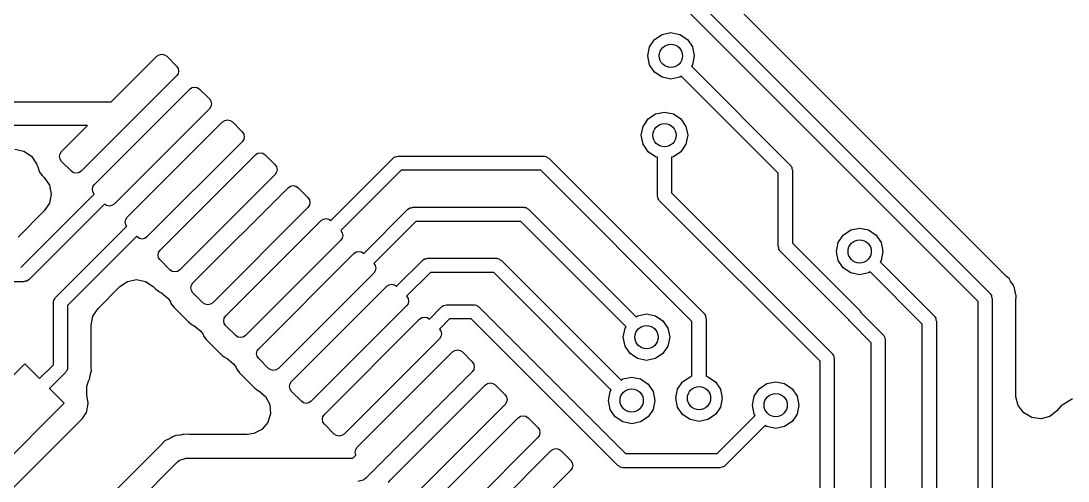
# Model space of a CAD drawing. Extents: x 0.99 to 4.24, y -7.27 to -4.02.
# Drawn here: x 2.4911 to 2.9348, y -5.4221 to -5.2272 of the extents above; entities that cross this region are included whole.
import ezdxf

# ---------------------------------------------------------------- set-up
doc = ezdxf.new("R2010")
doc.units = 0
doc.header["$MEASUREMENT"] = 0
doc.layers.add('BLACK', color=7, linetype='CONTINUOUS')

msp = doc.modelspace()

# ---------------------------------------------------------------- linework, layer by layer
at = {"layer": 'BLACK', "linetype": 'CONTINUOUS'}
for p, q in [((2.9081, -5.3348), (2.78134, -5.20804)), ((2.77354, -5.21441), (2.90173, -5.3426)), ((2.89661, -5.34596), (2.77018, -5.21954)), ((2.75954, -5.235), (2.76273, -5.23286)), ((2.76273, -5.23286), (2.7665, -5.23211)), ((2.7665, -5.23211), (2.77026, -5.23286)), ((2.77026, -5.23286), (2.77346, -5.235)), ((2.75666, -5.24196), (2.7574, -5.23819)), ((2.7574, -5.23819), (2.75954, -5.235)), ((2.77346, -5.235), (2.77559, -5.23819)), ((2.77559, -5.23819), (2.77634, -5.24196)), ((2.52934, -5.26148), (2.5487, -5.24212)), ((2.5487, -5.24212), (2.54965, -5.24148)), ((2.54965, -5.24148), (2.55078, -5.24125)), ((2.55078, -5.24125), (2.55191, -5.24148)), ((2.55191, -5.24148), (2.55287, -5.24212)), ((2.55287, -5.24212), (2.55705, -5.2463)), ((2.7574, -5.24572), (2.75666, -5.24196)), ((2.77634, -5.24196), (2.77559, -5.24572)), ((2.55705, -5.2463), (2.55769, -5.24725)), ((2.55769, -5.24725), (2.55791, -5.24838)), ((2.75954, -5.24892), (2.7574, -5.24572)), ((2.77559, -5.24572), (2.77516, -5.24637)), ((2.77516, -5.24637), (2.81708, -5.2883)), ((2.55705, -5.25047), (2.51668, -5.29084)), ((2.55769, -5.24951), (2.55705, -5.25047)), ((2.55791, -5.24838), (2.55769, -5.24951)), ((2.76273, -5.25105), (2.75954, -5.24892)), ((2.7665, -5.2518), (2.76273, -5.25105)), ((2.77026, -5.25105), (2.7665, -5.2518)), ((2.77091, -5.25062), (2.77026, -5.25105)), ((2.81196, -5.29166), (2.77091, -5.25062)), ((2.52225, -5.29641), (2.56262, -5.25604)), ((2.56262, -5.25604), (2.56357, -5.2554)), ((2.56357, -5.2554), (2.5647, -5.25517)), ((2.5647, -5.25517), (2.56583, -5.2554)), ((2.56583, -5.2554), (2.56679, -5.25604)), ((2.56679, -5.25604), (2.57097, -5.26021)), ((2.57097, -5.26021), (2.57161, -5.26117)), ((2.57161, -5.26117), (2.57183, -5.2623)), ((2.47996, -5.26148), (2.52934, -5.26148)), ((2.57097, -5.26439), (2.5306, -5.30476)), ((2.57161, -5.26343), (2.57097, -5.26439)), ((2.57183, -5.2623), (2.57161, -5.26343)), ((2.76001, -5.2665), (2.76378, -5.26575)), ((2.76378, -5.26575), (2.76755, -5.2665)), ((2.53617, -5.31032), (2.57654, -5.26996)), ((2.57654, -5.26996), (2.57749, -5.26932)), ((2.57749, -5.26932), (2.57862, -5.26909)), ((2.57862, -5.26909), (2.57975, -5.26932)), ((2.57975, -5.26932), (2.58071, -5.26996)), ((2.58071, -5.26996), (2.58489, -5.27413)), ((2.75469, -5.27182), (2.75682, -5.26863)), ((2.75682, -5.26863), (2.76001, -5.2665)), ((2.76755, -5.2665), (2.77074, -5.26863)), ((2.77074, -5.26863), (2.77287, -5.27182)), ((2.51934, -5.27148), (2.47789, -5.27148)), ((2.50833, -5.28249), (2.51934, -5.27148)), ((2.58489, -5.27413), (2.58553, -5.27509)), ((2.75394, -5.27559), (2.75469, -5.27182)), ((2.77287, -5.27182), (2.77362, -5.27559)), ((2.58489, -5.27831), (2.54452, -5.31868)), ((2.58553, -5.27735), (2.58489, -5.27831)), ((2.58553, -5.27509), (2.58575, -5.27622)), ((2.58575, -5.27622), (2.58553, -5.27735)), ((2.75469, -5.27936), (2.75394, -5.27559)), ((2.77362, -5.27559), (2.77287, -5.27936)), ((2.48852, -5.2815), (2.49233, -5.28226)), ((2.49233, -5.28226), (2.49556, -5.28442)), ((2.50747, -5.28457), (2.50769, -5.28344)), ((2.50769, -5.28344), (2.50833, -5.28249)), ((2.59046, -5.28388), (2.59141, -5.28324)), ((2.59141, -5.28324), (2.59254, -5.28301)), ((2.59254, -5.28301), (2.59367, -5.28324)), ((2.59367, -5.28324), (2.59463, -5.28388)), ((2.75682, -5.28255), (2.75469, -5.27936)), ((2.76001, -5.28468), (2.75682, -5.28255)), ((2.77074, -5.28255), (2.76755, -5.28468)), ((2.77287, -5.27936), (2.77074, -5.28255)), ((2.49556, -5.28442), (2.49772, -5.28765)), ((2.49772, -5.28765), (2.49788, -5.28805)), ((2.50769, -5.2857), (2.50747, -5.28457)), ((2.50833, -5.28666), (2.50769, -5.2857)), ((2.51251, -5.29084), (2.50833, -5.28666)), ((2.55009, -5.32424), (2.59046, -5.28388)), ((2.59463, -5.28388), (2.59881, -5.28805)), ((2.62243, -5.31169), (2.64884, -5.28528)), ((2.64884, -5.28528), (2.64899, -5.28517)), ((2.64899, -5.28517), (2.64903, -5.2851)), ((2.64903, -5.2851), (2.64916, -5.28506)), ((2.64916, -5.28506), (2.64969, -5.28468)), ((2.64969, -5.28468), (2.65035, -5.28463)), ((2.65035, -5.28463), (2.65096, -5.2844)), ((2.65096, -5.2844), (2.7126, -5.2844)), ((2.7126, -5.2844), (2.71278, -5.28443)), ((2.71278, -5.28443), (2.71286, -5.28441)), ((2.71286, -5.28441), (2.71298, -5.28447)), ((2.71298, -5.28447), (2.71362, -5.28458)), ((2.71362, -5.28458), (2.71413, -5.285)), ((2.71413, -5.285), (2.71472, -5.28528)), ((2.71472, -5.28528), (2.78054, -5.3511)), ((2.76078, -5.28484), (2.76001, -5.28468)), ((2.76078, -5.30118), (2.76078, -5.28484)), ((2.76755, -5.28468), (2.76678, -5.28484)), ((2.76678, -5.28484), (2.76678, -5.29994)), ((2.49788, -5.28805), (2.49823, -5.28901)), ((2.49823, -5.28901), (2.49901, -5.29116)), ((2.49901, -5.29116), (2.50017, -5.29267)), ((2.51346, -5.29148), (2.51251, -5.29084)), ((2.51459, -5.2917), (2.51346, -5.29148)), ((2.51572, -5.29148), (2.51459, -5.2917)), ((2.51668, -5.29084), (2.51572, -5.29148)), ((2.59881, -5.29223), (2.55844, -5.3326)), ((2.59881, -5.28805), (2.59945, -5.28901)), ((2.59945, -5.29127), (2.59881, -5.29223)), ((2.59945, -5.28901), (2.59967, -5.29014)), ((2.59967, -5.29014), (2.59945, -5.29127)), ((2.6522, -5.2904), (2.62667, -5.31593)), ((2.71136, -5.2904), (2.6522, -5.2904)), ((2.77541, -5.35446), (2.71136, -5.2904)), ((2.81196, -5.3226), (2.81196, -5.29166)), ((2.81708, -5.2883), (2.81719, -5.28845)), ((2.81719, -5.28845), (2.81726, -5.28849)), ((2.81726, -5.28849), (2.8173, -5.28862)), ((2.8173, -5.28862), (2.81768, -5.28915)), ((2.81768, -5.28915), (2.81774, -5.2898)), ((2.81774, -5.2898), (2.81796, -5.29042)), ((2.81796, -5.29042), (2.81796, -5.32136)), ((2.50017, -5.29267), (2.501, -5.2935)), ((2.501, -5.2935), (2.50316, -5.29674)), ((2.50316, -5.29674), (2.50392, -5.30055)), ((2.52161, -5.29736), (2.52225, -5.29641)), ((2.49112, -5.33165), (2.52222, -5.30054)), ((2.50392, -5.30055), (2.50316, -5.30436)), ((2.52139, -5.29849), (2.52161, -5.29736)), ((2.52161, -5.29962), (2.52139, -5.29849)), ((2.52222, -5.30054), (2.52161, -5.29962)), ((2.56401, -5.33816), (2.60437, -5.2978)), ((2.60437, -5.2978), (2.60533, -5.29716)), ((2.60533, -5.29716), (2.60646, -5.29693)), ((2.60646, -5.29693), (2.60759, -5.29716)), ((2.60759, -5.29716), (2.60855, -5.2978)), ((2.60855, -5.2978), (2.61273, -5.30197)), ((2.761, -5.3018), (2.76078, -5.30118)), ((2.76678, -5.29994), (2.8348, -5.36796)), ((2.52647, -5.30478), (2.49448, -5.33677)), ((2.50316, -5.30436), (2.501, -5.30759)), ((2.52738, -5.3054), (2.52647, -5.30478)), ((2.52851, -5.30562), (2.52738, -5.3054)), ((2.52964, -5.3054), (2.52851, -5.30562)), ((2.5306, -5.30476), (2.52964, -5.3054)), ((2.61273, -5.30197), (2.61337, -5.30293)), ((2.61337, -5.30519), (2.61273, -5.30615)), ((2.61337, -5.30293), (2.61359, -5.30406)), ((2.61359, -5.30406), (2.61337, -5.30519)), ((2.76106, -5.30245), (2.761, -5.3018)), ((2.76144, -5.30299), (2.76106, -5.30245)), ((2.76148, -5.30311), (2.76144, -5.30299)), ((2.76155, -5.30315), (2.76148, -5.30311)), ((2.76166, -5.3033), (2.76155, -5.30315)), ((2.82968, -5.37132), (2.76166, -5.3033)), ((2.501, -5.30759), (2.48989, -5.31871)), ((2.61273, -5.30615), (2.57236, -5.34652)), ((2.63635, -5.32561), (2.65502, -5.30693)), ((2.65502, -5.30693), (2.65518, -5.30683)), ((2.65518, -5.30683), (2.65522, -5.30676)), ((2.65522, -5.30676), (2.65534, -5.30671)), ((2.65534, -5.30671), (2.65588, -5.30634)), ((2.65588, -5.30634), (2.65653, -5.30628)), ((2.65653, -5.30628), (2.65715, -5.30606)), ((2.65715, -5.30606), (2.7041, -5.30606)), ((2.7041, -5.30606), (2.70429, -5.30609)), ((2.70429, -5.30609), (2.70437, -5.30607)), ((2.70437, -5.30607), (2.70449, -5.30612)), ((2.70449, -5.30612), (2.70513, -5.30624)), ((2.70513, -5.30624), (2.70563, -5.30666)), ((2.70563, -5.30666), (2.70623, -5.30693)), ((2.70623, -5.30693), (2.75175, -5.35245)), ((2.50575, -5.34434), (2.53594, -5.31415)), ((2.5353, -5.31241), (2.53553, -5.31128)), ((2.53553, -5.31354), (2.5353, -5.31241)), ((2.53553, -5.31128), (2.53617, -5.31032)), ((2.53594, -5.31415), (2.53553, -5.31354)), ((2.57793, -5.35208), (2.61829, -5.31172)), ((2.61829, -5.31172), (2.61925, -5.31108)), ((2.61925, -5.31108), (2.62038, -5.31085)), ((2.62038, -5.31085), (2.62151, -5.31108)), ((2.62151, -5.31108), (2.62243, -5.31169)), ((2.65839, -5.31206), (2.64059, -5.32985)), ((2.70286, -5.31206), (2.65839, -5.31206)), ((2.7475, -5.3567), (2.70286, -5.31206)), ((2.54012, -5.31845), (2.51087, -5.3477)), ((2.54035, -5.31868), (2.54012, -5.31845)), ((2.5413, -5.31932), (2.54035, -5.31868)), ((2.54452, -5.31868), (2.54356, -5.31932)), ((2.62667, -5.31593), (2.62729, -5.31685)), ((2.62729, -5.31685), (2.62751, -5.31798)), ((2.62751, -5.31798), (2.62729, -5.31911)), ((2.83736, -5.32104), (2.8395, -5.31784)), ((2.8395, -5.31784), (2.84269, -5.31571)), ((2.84269, -5.31571), (2.84646, -5.31496)), ((2.84646, -5.31496), (2.85022, -5.31571)), ((2.85022, -5.31571), (2.85342, -5.31784)), ((2.85342, -5.31784), (2.85555, -5.32104)), ((2.54243, -5.31954), (2.5413, -5.31932)), ((2.54356, -5.31932), (2.54243, -5.31954)), ((2.62665, -5.32007), (2.58628, -5.36043)), ((2.62729, -5.31911), (2.62665, -5.32007)), ((2.81218, -5.32322), (2.81196, -5.3226)), ((2.81224, -5.32387), (2.81218, -5.32322)), ((2.81796, -5.32136), (2.84661, -5.35001)), ((2.83661, -5.3248), (2.83736, -5.32104)), ((2.85555, -5.32104), (2.8563, -5.3248)), ((2.54922, -5.32633), (2.54945, -5.3252)), ((2.54945, -5.32746), (2.54922, -5.32633)), ((2.54945, -5.3252), (2.55009, -5.32424)), ((2.55009, -5.32842), (2.54945, -5.32746)), ((2.59185, -5.366), (2.63221, -5.32564)), ((2.63221, -5.32564), (2.63317, -5.325)), ((2.63317, -5.325), (2.6343, -5.32477)), ((2.6343, -5.32477), (2.63543, -5.325)), ((2.63543, -5.325), (2.63635, -5.32561)), ((2.66277, -5.32793), (2.66339, -5.32771)), ((2.66339, -5.32771), (2.69266, -5.32771)), ((2.69266, -5.32771), (2.69284, -5.32774)), ((2.69284, -5.32774), (2.69292, -5.32772)), ((2.69292, -5.32772), (2.69304, -5.32778)), ((2.69304, -5.32778), (2.69368, -5.32789)), ((2.81262, -5.32441), (2.81224, -5.32387)), ((2.81266, -5.32453), (2.81262, -5.32441)), ((2.81273, -5.32457), (2.81266, -5.32453)), ((2.81284, -5.32473), (2.81273, -5.32457)), ((2.84183, -5.35372), (2.81284, -5.32473)), ((2.83736, -5.32857), (2.83661, -5.3248)), ((2.8563, -5.3248), (2.85555, -5.32857)), ((2.55426, -5.3326), (2.55009, -5.32842)), ((2.64059, -5.32985), (2.64121, -5.33077)), ((2.64121, -5.33077), (2.64143, -5.3319)), ((2.64143, -5.3319), (2.64121, -5.33303)), ((2.65044, -5.33942), (2.66126, -5.32859)), ((2.66126, -5.32859), (2.66142, -5.32848)), ((2.66142, -5.32848), (2.66146, -5.32841)), ((2.66146, -5.32841), (2.66158, -5.32837)), ((2.66158, -5.32837), (2.66212, -5.32799)), ((2.66212, -5.32799), (2.66277, -5.32793)), ((2.69368, -5.32789), (2.69418, -5.32831)), ((2.69418, -5.32831), (2.69478, -5.32859)), ((2.69478, -5.32859), (2.74545, -5.37927)), ((2.8395, -5.33176), (2.83736, -5.32857)), ((2.84269, -5.3339), (2.8395, -5.33176)), ((2.85555, -5.32857), (2.85512, -5.32922)), ((2.85512, -5.32922), (2.87811, -5.35221)), ((2.55522, -5.33324), (2.55426, -5.3326)), ((2.55635, -5.33346), (2.55522, -5.33324)), ((2.55748, -5.33324), (2.55635, -5.33346)), ((2.55844, -5.3326), (2.55748, -5.33324)), ((2.64057, -5.33399), (2.6002, -5.37435)), ((2.64121, -5.33303), (2.64057, -5.33399)), ((2.66463, -5.33371), (2.65453, -5.3438)), ((2.69141, -5.33371), (2.66463, -5.33371)), ((2.74121, -5.38351), (2.69141, -5.33371)), ((2.84646, -5.33465), (2.84269, -5.3339)), ((2.85022, -5.3339), (2.84646, -5.33465)), ((2.85087, -5.33346), (2.85022, -5.3339)), ((2.87298, -5.35557), (2.85087, -5.33346)), ((2.90874, -5.33539), (2.9081, -5.3348)), ((2.90973, -5.33622), (2.90874, -5.33539)), ((2.91038, -5.33734), (2.90973, -5.33622)), ((2.49236, -5.33765), (2.47054, -5.33765)), ((2.49298, -5.33742), (2.49236, -5.33765)), ((2.49363, -5.33736), (2.49298, -5.33742)), ((2.49417, -5.33699), (2.49363, -5.33736)), ((2.49429, -5.33694), (2.49417, -5.33699)), ((2.49433, -5.33687), (2.49429, -5.33694)), ((2.49448, -5.33677), (2.49433, -5.33687)), ((2.52381, -5.34893), (2.53308, -5.33967)), ((2.53308, -5.33967), (2.53631, -5.33751)), ((2.53631, -5.33751), (2.54012, -5.33675)), ((2.54012, -5.33675), (2.54393, -5.33751)), ((2.54393, -5.33751), (2.54716, -5.33967)), ((2.54716, -5.33967), (2.54825, -5.34076)), ((2.54825, -5.34076), (2.54977, -5.34192)), ((2.56314, -5.34025), (2.56337, -5.33912)), ((2.56337, -5.34138), (2.56314, -5.34025)), ((2.56337, -5.33912), (2.56401, -5.33816)), ((2.60577, -5.37992), (2.64613, -5.33956)), ((2.64613, -5.33956), (2.64709, -5.33892)), ((2.64709, -5.33892), (2.64822, -5.33869)), ((2.64822, -5.33869), (2.64935, -5.33892)), ((2.64935, -5.33892), (2.65029, -5.33954)), ((2.65029, -5.33954), (2.65034, -5.33951)), ((2.65034, -5.33951), (2.65038, -5.33944)), ((2.65038, -5.33944), (2.65044, -5.33942)), ((2.91085, -5.33807), (2.91038, -5.33734)), ((2.91109, -5.33842), (2.91085, -5.33807)), ((2.91159, -5.33913), (2.91109, -5.33842)), ((2.91109, -5.33842), (2.91109, -5.33842)), ((2.91174, -5.33969), (2.91159, -5.33913)), ((2.91203, -5.3402), (2.91174, -5.33969)), ((2.91218, -5.34105), (2.91203, -5.3402)), ((2.91225, -5.34147), (2.91218, -5.34105)), ((2.50494, -5.34608), (2.50505, -5.34543)), ((2.50505, -5.34543), (2.50548, -5.34493)), ((2.50548, -5.34493), (2.50575, -5.34434)), ((2.54977, -5.34192), (2.55048, -5.34218)), ((2.55048, -5.34218), (2.55048, -5.34218)), ((2.55048, -5.34218), (2.55346, -5.34468)), ((2.55346, -5.34468), (2.55443, -5.34612)), ((2.56401, -5.34234), (2.56337, -5.34138)), ((2.56818, -5.34652), (2.56401, -5.34234)), ((2.65453, -5.3438), (2.65512, -5.34469)), ((2.65512, -5.34469), (2.65535, -5.34582)), ((2.90173, -5.3426), (2.90183, -5.34275)), ((2.90183, -5.34275), (2.9019, -5.34279)), ((2.9019, -5.34279), (2.90195, -5.34291)), ((2.90195, -5.34291), (2.90233, -5.34345)), ((2.90233, -5.34345), (2.90238, -5.3441)), ((2.90238, -5.3441), (2.90261, -5.34472)), ((2.90261, -5.34472), (2.90261, -5.48418)), ((2.91244, -5.34232), (2.91225, -5.34147)), ((2.91278, -5.34357), (2.91244, -5.34232)), ((2.91263, -5.34572), (2.91266, -5.34485)), ((2.91266, -5.34485), (2.9127, -5.34443)), ((2.9127, -5.34443), (2.91278, -5.34357)), ((2.50487, -5.34646), (2.50491, -5.34627)), ((2.50487, -5.37277), (2.50487, -5.34646)), ((2.50489, -5.3462), (2.50494, -5.34608)), ((2.50491, -5.34627), (2.50489, -5.3462)), ((2.51087, -5.3477), (2.51087, -5.37402)), ((2.52165, -5.35216), (2.52381, -5.34893)), ((2.55443, -5.34612), (2.55443, -5.34612)), ((2.55443, -5.34612), (2.55469, -5.34684)), ((2.55469, -5.34684), (2.55585, -5.34835)), ((2.55585, -5.34835), (2.56217, -5.35468)), ((2.56914, -5.34716), (2.56818, -5.34652)), ((2.57027, -5.34738), (2.56914, -5.34716)), ((2.5714, -5.34716), (2.57027, -5.34738)), ((2.57236, -5.34652), (2.5714, -5.34716)), ((2.65448, -5.34791), (2.61412, -5.38827)), ((2.65512, -5.34695), (2.65448, -5.34791)), ((2.65535, -5.34582), (2.65512, -5.34695)), ((2.66419, -5.35345), (2.66936, -5.34827)), ((2.66936, -5.34827), (2.66952, -5.34817)), ((2.66952, -5.34817), (2.66956, -5.3481)), ((2.66956, -5.3481), (2.66968, -5.34805)), ((2.66968, -5.34805), (2.67022, -5.34767)), ((2.67022, -5.34767), (2.67087, -5.34762)), ((2.67087, -5.34762), (2.67149, -5.34739)), ((2.67149, -5.34739), (2.68307, -5.34739)), ((2.68307, -5.34739), (2.68325, -5.34743)), ((2.68325, -5.34743), (2.68333, -5.34741)), ((2.68333, -5.34741), (2.68345, -5.34746)), ((2.68345, -5.34746), (2.6841, -5.34757)), ((2.6841, -5.34757), (2.6846, -5.348)), ((2.6846, -5.348), (2.68519, -5.34827)), ((2.68519, -5.34827), (2.74731, -5.41039)), ((2.84661, -5.35001), (2.84672, -5.35016)), ((2.89661, -5.48293), (2.89661, -5.34596)), ((2.91263, -5.3857), (2.91263, -5.34572)), ((2.52089, -5.35598), (2.52165, -5.35216)), ((2.57706, -5.35417), (2.57729, -5.35304)), ((2.57729, -5.3553), (2.57706, -5.35417)), ((2.57729, -5.35304), (2.57793, -5.35208)), ((2.61969, -5.39384), (2.66005, -5.35347)), ((2.66005, -5.35347), (2.66101, -5.35283)), ((2.66101, -5.35283), (2.66214, -5.35261)), ((2.66214, -5.35261), (2.66327, -5.35283)), ((2.66327, -5.35283), (2.66419, -5.35345)), ((2.67273, -5.35339), (2.66843, -5.35769)), ((2.68183, -5.35339), (2.67273, -5.35339)), ((2.74394, -5.41551), (2.68183, -5.35339)), ((2.75175, -5.35245), (2.7524, -5.35202)), ((2.7524, -5.35202), (2.75616, -5.35127)), ((2.75616, -5.35127), (2.75993, -5.35202)), ((2.75993, -5.35202), (2.76312, -5.35415)), ((2.76312, -5.35415), (2.76526, -5.35735)), ((2.77541, -5.37769), (2.77541, -5.35446)), ((2.78054, -5.3511), (2.78064, -5.35125)), ((2.78064, -5.35125), (2.78071, -5.35129)), ((2.78071, -5.35129), (2.78076, -5.35141)), ((2.78076, -5.35141), (2.78113, -5.35195)), ((2.78113, -5.35195), (2.78119, -5.3526)), ((2.78119, -5.3526), (2.78141, -5.35322)), ((2.78141, -5.35322), (2.78141, -5.37769)), ((2.84214, -5.35417), (2.84183, -5.35372)), ((2.84219, -5.35429), (2.84214, -5.35417)), ((2.84226, -5.35433), (2.84219, -5.35429)), ((2.84237, -5.35448), (2.84226, -5.35433)), ((2.85133, -5.36345), (2.84237, -5.35448)), ((2.84672, -5.35016), (2.84679, -5.3502)), ((2.84679, -5.3502), (2.84683, -5.35033)), ((2.84683, -5.35033), (2.84715, -5.35078)), ((2.84715, -5.35078), (2.85645, -5.36008)), ((2.87811, -5.35221), (2.87821, -5.35236)), ((2.87821, -5.35236), (2.87828, -5.3524)), ((2.87828, -5.3524), (2.87833, -5.35253)), ((2.87833, -5.35253), (2.8787, -5.35306)), ((2.8787, -5.35306), (2.87876, -5.35372)), ((2.87876, -5.35372), (2.87898, -5.35433)), ((2.87898, -5.35433), (2.87898, -5.47996)), ((2.52089, -5.37301), (2.52089, -5.35598)), ((2.56217, -5.35468), (2.56369, -5.35584)), ((2.56369, -5.35584), (2.5644, -5.3561)), ((2.5644, -5.3561), (2.5644, -5.3561)), ((2.5644, -5.3561), (2.56738, -5.3586)), ((2.56738, -5.3586), (2.56835, -5.36004)), ((2.57793, -5.35626), (2.57729, -5.3553)), ((2.5821, -5.36043), (2.57793, -5.35626)), ((2.66843, -5.35769), (2.66904, -5.35861)), ((2.66904, -5.35861), (2.66927, -5.35974)), ((2.74632, -5.36111), (2.74707, -5.35735)), ((2.74707, -5.35735), (2.7475, -5.3567)), ((2.76526, -5.35735), (2.766, -5.36111)), ((2.87298, -5.47872), (2.87298, -5.35557)), ((2.56835, -5.36004), (2.56835, -5.36004)), ((2.56835, -5.36004), (2.56861, -5.36076)), ((2.56861, -5.36076), (2.56977, -5.36227)), ((2.56977, -5.36227), (2.57609, -5.36859)), ((2.58306, -5.36107), (2.5821, -5.36043)), ((2.58419, -5.3613), (2.58306, -5.36107)), ((2.58532, -5.36107), (2.58419, -5.3613)), ((2.58628, -5.36043), (2.58532, -5.36107)), ((2.6684, -5.36183), (2.62804, -5.40219)), ((2.66904, -5.36087), (2.6684, -5.36183)), ((2.66927, -5.35974), (2.66904, -5.36087)), ((2.74707, -5.36488), (2.74632, -5.36111)), ((2.766, -5.36111), (2.76526, -5.36488)), ((2.85645, -5.36008), (2.85656, -5.36024)), ((2.85656, -5.36024), (2.85663, -5.36028)), ((2.85663, -5.36028), (2.85667, -5.3604)), ((2.85667, -5.3604), (2.85705, -5.36094)), ((2.85705, -5.36094), (2.85711, -5.36159)), ((2.85711, -5.36159), (2.85733, -5.3622)), ((2.85733, -5.3622), (2.85733, -5.47378)), ((2.59098, -5.36809), (2.59121, -5.36696)), ((2.59121, -5.36696), (2.59185, -5.366)), ((2.63361, -5.40776), (2.67397, -5.36739)), ((2.67397, -5.36739), (2.67493, -5.36675)), ((2.67493, -5.36675), (2.67606, -5.36653)), ((2.67606, -5.36653), (2.67719, -5.36675)), ((2.67719, -5.36675), (2.67815, -5.36739)), ((2.67815, -5.36739), (2.68232, -5.37157)), ((2.7492, -5.36807), (2.74707, -5.36488)), ((2.76526, -5.36488), (2.76312, -5.36807)), ((2.85133, -5.47253), (2.85133, -5.36345)), ((2.57609, -5.36859), (2.57635, -5.36879)), ((2.57635, -5.36879), (2.57642, -5.36884)), ((2.57642, -5.36884), (2.57761, -5.36975)), ((2.57761, -5.36975), (2.57832, -5.37002)), ((2.57832, -5.37002), (2.57832, -5.37002)), ((2.57832, -5.37002), (2.5813, -5.37251)), ((2.59121, -5.36922), (2.59098, -5.36809)), ((2.59185, -5.37018), (2.59121, -5.36922)), ((2.59602, -5.37435), (2.59185, -5.37018)), ((2.68232, -5.37157), (2.68296, -5.37253)), ((2.7524, -5.37021), (2.7492, -5.36807)), ((2.75616, -5.37096), (2.7524, -5.37021)), ((2.75993, -5.37021), (2.75616, -5.37096)), ((2.76312, -5.36807), (2.75993, -5.37021)), ((2.82968, -5.45151), (2.82968, -5.37132)), ((2.8348, -5.36796), (2.83491, -5.36811)), ((2.83491, -5.36811), (2.83498, -5.36815)), ((2.83498, -5.36815), (2.83502, -5.36827)), ((2.83502, -5.36827), (2.8354, -5.36881)), ((2.8354, -5.36881), (2.83545, -5.36946)), ((2.83545, -5.36946), (2.83568, -5.37008)), ((2.83568, -5.37008), (2.83568, -5.45276)), ((2.46214, -5.40305), (2.49276, -5.37242)), ((2.49276, -5.37242), (2.49899, -5.37865)), ((2.49899, -5.37865), (2.50487, -5.37277)), ((2.51, -5.37614), (2.50324, -5.3829)), ((2.51027, -5.37554), (2.51, -5.37614)), ((2.51069, -5.37504), (2.51027, -5.37554)), ((2.51081, -5.3744), (2.51069, -5.37504)), ((2.51086, -5.37428), (2.51081, -5.3744)), ((2.51087, -5.37402), (2.51084, -5.3742)), ((2.51084, -5.3742), (2.51086, -5.37428)), ((2.52052, -5.37726), (2.52071, -5.37642)), ((2.52071, -5.37642), (2.52076, -5.37621)), ((2.52076, -5.37621), (2.52104, -5.37517)), ((2.52093, -5.37388), (2.52089, -5.37301)), ((2.52104, -5.37517), (2.52093, -5.37388)), ((2.5813, -5.37251), (2.58227, -5.37396)), ((2.58227, -5.37396), (2.58227, -5.37396)), ((2.58227, -5.37396), (2.58253, -5.37468)), ((2.58253, -5.37468), (2.58369, -5.37619)), ((2.58369, -5.37619), (2.59001, -5.38251)), ((2.59698, -5.37499), (2.59602, -5.37435)), ((2.59811, -5.37522), (2.59698, -5.37499)), ((2.59924, -5.37499), (2.59811, -5.37522)), ((2.6002, -5.37435), (2.59924, -5.37499)), ((2.68232, -5.37575), (2.63727, -5.4208)), ((2.68296, -5.37479), (2.68232, -5.37575)), ((2.68296, -5.37253), (2.68319, -5.37366)), ((2.68319, -5.37366), (2.68296, -5.37479)), ((2.519, -5.38183), (2.51964, -5.38014)), ((2.51956, -5.38011), (2.51963, -5.37992)), ((2.51964, -5.38014), (2.51956, -5.38011)), ((2.51963, -5.37992), (2.51986, -5.3796)), ((2.51986, -5.3796), (2.52001, -5.37904)), ((2.52001, -5.37904), (2.5203, -5.37854)), ((2.5203, -5.37854), (2.52052, -5.37726)), ((2.6049, -5.38201), (2.60513, -5.38088)), ((2.60513, -5.38088), (2.60577, -5.37992)), ((2.68789, -5.38131), (2.68885, -5.38067)), ((2.68885, -5.38067), (2.68998, -5.38045)), ((2.68998, -5.38045), (2.69111, -5.38067)), ((2.69111, -5.38067), (2.69207, -5.38131)), ((2.74545, -5.37927), (2.7461, -5.37883)), ((2.7461, -5.37883), (2.74987, -5.37808)), ((2.74987, -5.37808), (2.75364, -5.37883)), ((2.75364, -5.37883), (2.75683, -5.38096)), ((2.75683, -5.38096), (2.75896, -5.38416)), ((2.76932, -5.38317), (2.77145, -5.37998)), ((2.77145, -5.37998), (2.77465, -5.37785)), ((2.77465, -5.37785), (2.77541, -5.37769)), ((2.78141, -5.37769), (2.78218, -5.37785)), ((2.78218, -5.37785), (2.78537, -5.37998)), ((2.78537, -5.37998), (2.78751, -5.38317)), ((2.80394, -5.38293), (2.80713, -5.3808)), ((2.80713, -5.3808), (2.81089, -5.38005)), ((2.81089, -5.38005), (2.81466, -5.3808)), ((2.81466, -5.3808), (2.81785, -5.38293)), ((2.50324, -5.3829), (2.50947, -5.38913)), ((2.519, -5.38572), (2.519, -5.38183)), ((2.59001, -5.38251), (2.59152, -5.38367)), ((2.59152, -5.38367), (2.59197, -5.38383)), ((2.59197, -5.38383), (2.59477, -5.38619)), ((2.60513, -5.38314), (2.6049, -5.38201)), ((2.60577, -5.3841), (2.60513, -5.38314)), ((2.60994, -5.38827), (2.60577, -5.3841)), ((2.64752, -5.42168), (2.68789, -5.38131)), ((2.69207, -5.38131), (2.69624, -5.38549)), ((2.69624, -5.38549), (2.69688, -5.38645)), ((2.74003, -5.38792), (2.74078, -5.38416)), ((2.74078, -5.38416), (2.74121, -5.38351)), ((2.75896, -5.38416), (2.75971, -5.38792)), ((2.76857, -5.38694), (2.76932, -5.38317)), ((2.78751, -5.38317), (2.78826, -5.38694)), ((2.8018, -5.38613), (2.80394, -5.38293)), ((2.81785, -5.38293), (2.81999, -5.38613)), ((2.50947, -5.38913), (2.47884, -5.41975)), ((2.51947, -5.38805), (2.519, -5.38572)), ((2.51968, -5.38913), (2.51947, -5.38805)), ((2.51949, -5.39009), (2.51968, -5.38913)), ((2.59477, -5.38619), (2.59656, -5.38963)), ((2.59656, -5.38963), (2.5969, -5.39351)), ((2.6109, -5.38891), (2.60994, -5.38827)), ((2.61203, -5.38914), (2.6109, -5.38891)), ((2.61316, -5.38891), (2.61203, -5.38914)), ((2.61412, -5.38827), (2.61316, -5.38891)), ((2.69624, -5.38967), (2.65588, -5.43003)), ((2.69688, -5.38871), (2.69624, -5.38967)), ((2.69688, -5.38645), (2.69711, -5.38758)), ((2.69711, -5.38758), (2.69688, -5.38871)), ((2.74078, -5.39169), (2.74003, -5.38792)), ((2.75971, -5.38792), (2.75896, -5.39169)), ((2.76932, -5.39071), (2.76857, -5.38694)), ((2.78826, -5.38694), (2.78751, -5.39071)), ((2.80105, -5.38989), (2.8018, -5.38613)), ((2.8018, -5.39366), (2.80105, -5.38989)), ((2.81999, -5.38613), (2.82074, -5.38989)), ((2.82074, -5.38989), (2.81999, -5.39366)), ((2.91265, -5.38632), (2.91263, -5.3857)), ((2.91364, -5.39008), (2.91265, -5.38632)), ((2.93669, -5.38719), (2.93188, -5.39023)), ((2.51793, -5.39449), (2.51836, -5.39385)), ((2.51836, -5.39385), (2.5189, -5.39304)), ((2.5189, -5.39304), (2.51915, -5.39178)), ((2.51915, -5.39178), (2.51949, -5.39009)), ((2.5969, -5.39351), (2.59573, -5.39721)), ((2.61905, -5.3948), (2.61969, -5.39384)), ((2.70277, -5.39459), (2.7039, -5.39437)), ((2.7039, -5.39437), (2.70503, -5.39459)), ((2.74291, -5.39488), (2.74078, -5.39169)), ((2.75896, -5.39169), (2.75683, -5.39488)), ((2.77145, -5.3939), (2.76932, -5.39071)), ((2.77465, -5.39603), (2.77145, -5.3939)), ((2.78537, -5.3939), (2.78218, -5.39603)), ((2.78751, -5.39071), (2.78537, -5.3939)), ((2.78616, -5.41039), (2.80224, -5.39431)), ((2.80224, -5.39431), (2.8018, -5.39366)), ((2.81999, -5.39366), (2.81785, -5.39685)), ((2.91599, -5.39317), (2.91364, -5.39008)), ((2.91935, -5.39512), (2.91599, -5.39317)), ((2.93005, -5.3923), (2.92696, -5.39465)), ((2.93188, -5.39023), (2.93005, -5.3923)), ((2.48523, -5.42753), (2.51725, -5.39551)), ((2.51725, -5.39551), (2.51793, -5.39449)), ((2.59573, -5.39721), (2.59324, -5.40019)), ((2.61882, -5.39593), (2.61905, -5.3948)), ((2.61905, -5.39706), (2.61882, -5.39593)), ((2.61969, -5.39802), (2.61905, -5.39706)), ((2.62386, -5.40219), (2.61969, -5.39802)), ((2.66144, -5.4356), (2.70181, -5.39523)), ((2.70181, -5.39523), (2.70277, -5.39459)), ((2.70503, -5.39459), (2.70599, -5.39523)), ((2.70599, -5.39523), (2.71016, -5.39941)), ((2.7461, -5.39702), (2.74291, -5.39488)), ((2.74987, -5.39777), (2.7461, -5.39702)), ((2.75364, -5.39702), (2.74987, -5.39777)), ((2.75683, -5.39488), (2.75364, -5.39702)), ((2.77841, -5.39678), (2.77465, -5.39603)), ((2.78218, -5.39603), (2.77841, -5.39678)), ((2.80648, -5.39855), (2.78952, -5.41551)), ((2.80713, -5.39899), (2.80648, -5.39855)), ((2.81785, -5.39685), (2.81466, -5.39899)), ((2.9232, -5.39564), (2.91935, -5.39512)), ((2.92696, -5.39465), (2.9232, -5.39564)), ((2.55612, -5.40299), (2.55539, -5.40338)), ((2.55647, -5.40293), (2.55612, -5.40299)), ((2.5568, -5.40278), (2.55647, -5.40293)), ((2.55869, -5.40255), (2.5568, -5.40278)), ((2.55915, -5.40249), (2.55869, -5.40255)), ((2.55978, -5.40238), (2.55915, -5.40249)), ((2.56013, -5.40238), (2.55978, -5.40238)), ((2.56017, -5.40238), (2.56013, -5.40238)), ((2.56174, -5.40219), (2.56017, -5.40238)), ((2.56254, -5.40237), (2.56174, -5.40219)), ((2.56266, -5.40237), (2.56254, -5.40237)), ((2.56313, -5.40238), (2.56266, -5.40237)), ((2.587, -5.40238), (2.56313, -5.40238)), ((2.58979, -5.40198), (2.587, -5.40238)), ((2.59324, -5.40019), (2.58979, -5.40198)), ((2.62482, -5.40283), (2.62386, -5.40219)), ((2.62595, -5.40306), (2.62482, -5.40283)), ((2.62708, -5.40283), (2.62595, -5.40306)), ((2.62804, -5.40219), (2.62708, -5.40283)), ((2.71016, -5.39941), (2.7108, -5.40037)), ((2.7108, -5.40263), (2.71016, -5.40358)), ((2.7108, -5.40037), (2.71103, -5.4015)), ((2.71103, -5.4015), (2.7108, -5.40263)), ((2.81089, -5.39974), (2.80713, -5.39899)), ((2.81466, -5.39899), (2.81089, -5.39974)), ((2.55009, -5.40712), (2.4907, -5.46652)), ((2.55037, -5.40684), (2.55009, -5.40712)), ((2.55038, -5.40682), (2.55037, -5.40684)), ((2.55174, -5.40535), (2.55038, -5.40682)), ((2.55201, -5.40521), (2.55174, -5.40535)), ((2.55215, -5.40507), (2.55201, -5.40521)), ((2.55231, -5.40493), (2.55215, -5.40507)), ((2.55288, -5.40466), (2.55231, -5.40493)), ((2.55403, -5.40411), (2.55288, -5.40466)), ((2.55288, -5.40466), (2.55288, -5.40466)), ((2.55444, -5.40389), (2.55403, -5.40411)), ((2.55539, -5.40338), (2.55444, -5.40389)), ((2.55539, -5.40338), (2.55539, -5.40338)), ((2.71016, -5.40358), (2.6698, -5.44395)), ((2.63175, -5.4124), (2.63305, -5.4111)), ((2.63274, -5.40985), (2.63297, -5.40872)), ((2.63297, -5.41098), (2.63274, -5.40985)), ((2.63297, -5.40872), (2.63361, -5.40776)), ((2.63305, -5.4111), (2.63297, -5.41098)), ((2.67536, -5.44952), (2.71573, -5.40915)), ((2.71573, -5.40915), (2.71669, -5.40851)), ((2.71669, -5.40851), (2.71782, -5.40829)), ((2.71782, -5.40829), (2.71895, -5.40851)), ((2.71895, -5.40851), (2.71991, -5.40915)), ((2.71991, -5.40915), (2.72408, -5.41333)), ((2.74731, -5.41039), (2.78616, -5.41039)), ((2.48871, -5.48268), (2.55754, -5.41384)), ((2.55754, -5.41384), (2.55825, -5.41332)), ((2.55825, -5.41332), (2.55836, -5.41318)), ((2.55836, -5.41318), (2.55847, -5.41315)), ((2.55847, -5.41315), (2.55868, -5.413)), ((2.55868, -5.413), (2.55986, -5.41274)), ((2.55986, -5.41274), (2.56102, -5.4124)), ((2.56102, -5.4124), (2.63175, -5.4124)), ((2.72408, -5.41333), (2.72472, -5.41429)), ((2.72472, -5.41655), (2.72408, -5.4175)), ((2.72472, -5.41429), (2.72495, -5.41542)), ((2.72495, -5.41542), (2.72472, -5.41655)), ((2.74454, -5.41578), (2.74394, -5.41551)), ((2.74504, -5.4162), (2.74454, -5.41578)), ((2.74568, -5.41632), (2.74504, -5.4162)), ((2.7458, -5.41637), (2.74568, -5.41632)), ((2.74588, -5.41635), (2.7458, -5.41637)), ((2.74606, -5.41639), (2.74588, -5.41635)), ((2.7874, -5.41639), (2.74606, -5.41639)), ((2.78802, -5.41616), (2.7874, -5.41639)), ((2.78867, -5.4161), (2.78802, -5.41616)), ((2.78921, -5.41573), (2.78867, -5.4161)), ((2.78933, -5.41568), (2.78921, -5.41573)), ((2.78937, -5.41561), (2.78933, -5.41568)), ((2.78952, -5.41551), (2.78937, -5.41561)), ((2.63727, -5.4208), (2.63656, -5.42133)), ((2.72408, -5.4175), (2.68372, -5.45787)), ((2.63495, -5.4219), (2.63379, -5.42224)), ((2.63614, -5.42165), (2.63495, -5.4219)), ((2.63634, -5.4215), (2.63614, -5.42165)), ((2.63645, -5.42146), (2.63634, -5.4215)), ((2.63656, -5.42133), (2.63645, -5.42146)), ((2.64688, -5.42264), (2.64752, -5.42168))]:
    msp.add_line(p, q, dxfattribs=at)
at = {"layer": 'BLACK'}
for centre in [(2.7665, -5.24196), (2.76378, -5.27559), (2.84646, -5.3248), (2.75616, -5.36111), (2.74987, -5.38792), (2.77841, -5.38694), (2.81089, -5.38989)]:
    msp.add_circle(centre, 0.00492, dxfattribs=at)

doc.saveas('drawing.dxf')
